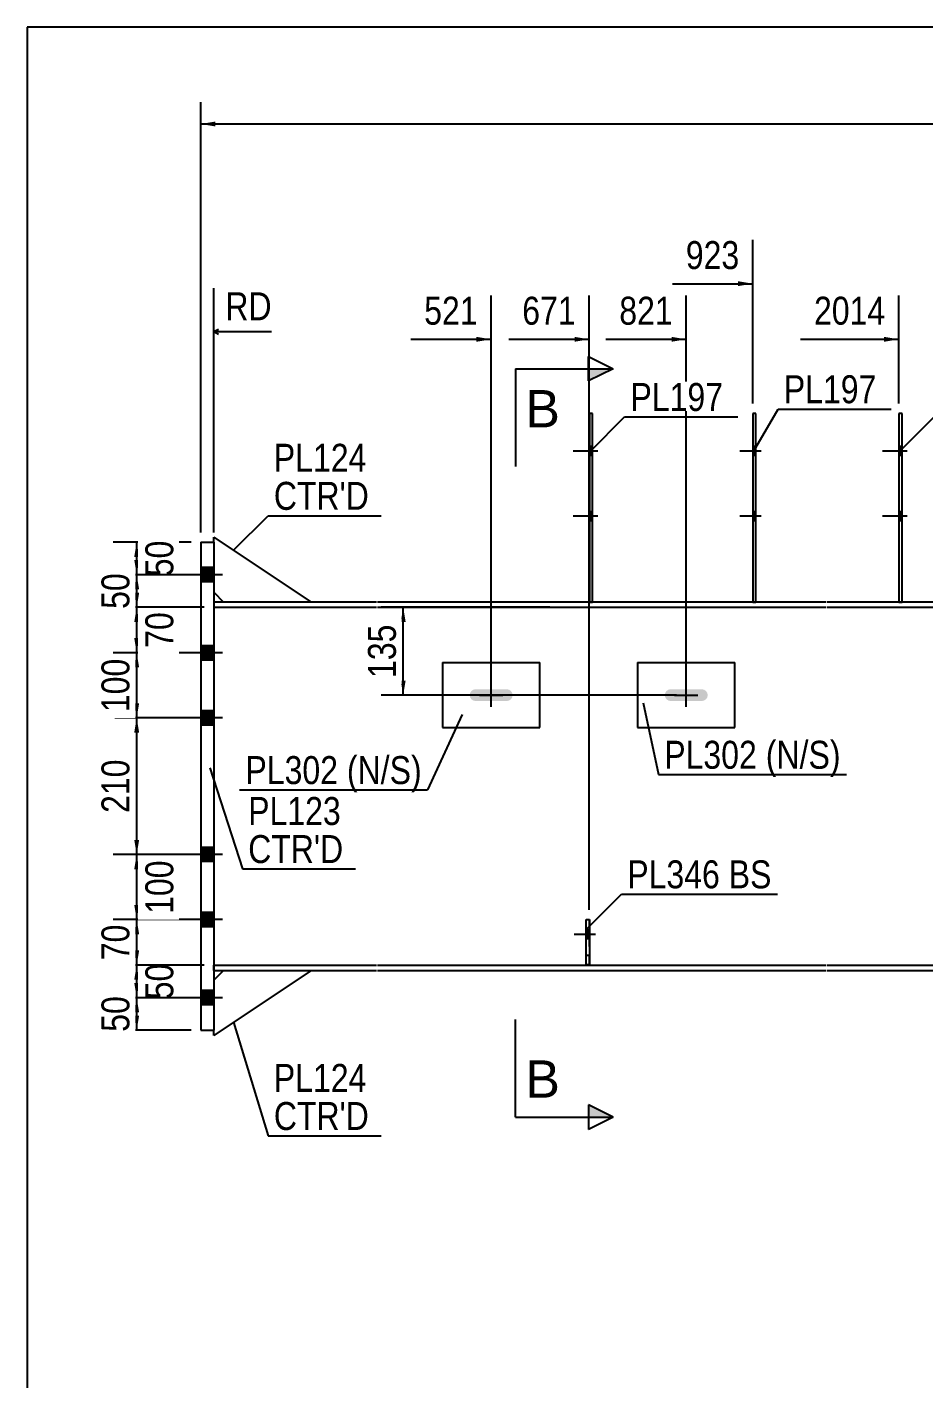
# Model space of a CAD drawing. Header units: millimetres. Extents: x -22 to 381, y -199 to 78.
# Drawn here: x -19.1 to 72.8, y -60.7 to 77.8 of the extents above; entities that cross this region are included whole.
import ezdxf

# ---------------------------------------------------------------- set-up
doc = ezdxf.new("R2010")
doc.units = ezdxf.units.MM
doc.linetypes.add('DXK_LINE_DOT1', pattern=[1.8814, 0.9407, -0.9407])
doc.linetypes.add('DXK_LINE_DOT2', pattern=[3.9198, 1.9599, -1.9599])
doc.styles.add('Arial', font='ARIAL.TTF', dxfattribs={"height": 0.2})
doc.styles.add('Arial Narrow', font='ARIALN.TTF', dxfattribs={"height": 0.2})

# ---------------------------------------------------------------- blocks, each defined once
blk = doc.blocks.new('Unknown-623588331-1210')
at = {"color": 5, "linetype": 'Continuous'}
for p, q in [((380.86, 77.78), (-19.14, 77.78)), ((-19.14, 77.78), (-19.14, -199.22))]:
    blk.add_line(p, q, dxfattribs=at)
blk = doc.blocks.new('Part-623588331-1554 - 1525')
at = {"color": 2, "linetype": 'Continuous'}
for p, q in [((16.67, 18.87), (0, 18.87)), ((0, 18.33), (16.67, 18.33)), ((62.78, 18.87), (16.77, 18.87)), ((16.77, 18.33), (62.78, 18.33)), ((77.75, 18.87), (62.88, 18.87)), ((62.88, 18.33), (77.75, 18.33)), ((91.18, 18.87), (77.85, 18.87)), ((77.85, 18.33), (91.18, 18.33)), ((97.95, 18.87), (91.28, 18.87)), ((91.28, 18.33), (97.95, 18.33)), ((97.95, 18.33), (97.95, 18.87))]:
    blk.add_line(p, q, dxfattribs=at)
at = {"color": 7, "linetype": 'DXK_LINE_DOT1'}
blk.add_line((0, 18.87), (0, 18.33), dxfattribs=at)
blk = doc.blocks.new('Part-623588331-10928 - 1525')
at = {"color": 2, "linetype": 'Continuous'}
for p, q in [((38.83, 38.2), (38.5, 38.2)), ((38.5, 38.2), (38.5, 18.87)), ((38.83, 18.87), (38.83, 38.2))]:
    blk.add_line(p, q, dxfattribs=at)
at = {"color": 7, "linetype": 'DXK_LINE_DOT1'}
blk.add_line((38.5, 18.87), (38.83, 18.87), dxfattribs=at)
blk = doc.blocks.new('Part-623588331-1625 - 1525')
at = {"color": 2, "linetype": 'Continuous'}
for p, q in [((0, -18.33), (16.67, -18.33)), ((0, -18.87), (16.67, -18.87)), ((16.77, -18.33), (62.78, -18.33)), ((16.77, -18.87), (62.78, -18.87)), ((62.88, -18.33), (77.75, -18.33)), ((62.88, -18.87), (77.75, -18.87)), ((77.85, -18.33), (91.18, -18.33)), ((77.85, -18.87), (91.18, -18.87)), ((91.28, -18.33), (97.95, -18.33)), ((91.28, -18.87), (97.95, -18.87)), ((97.95, -18.87), (97.95, -18.33))]:
    blk.add_line(p, q, dxfattribs=at)
at = {"color": 7, "linetype": 'DXK_LINE_DOT1'}
blk.add_line((0, -18.87), (0, -18.33), dxfattribs=at)
blk = doc.blocks.new('Part-623588331-1843 - 1525')
at = {"color": 2, "linetype": 'Continuous'}
for p, q in [((10, -18.87), (0, -25.53)), ((1, -18.87), (0, -19.87)), ((0, -25.53), (0, -25))]:
    blk.add_line(p, q, dxfattribs=at)
at = {"color": 7, "linetype": 'DXK_LINE_DOT1'}
for p, q in [((1, -18.87), (10, -18.87)), ((0, -19.87), (0, -25))]:
    blk.add_line(p, q, dxfattribs=at)
blk = doc.blocks.new('Part-623588331-1809 - 1525')
at = {"color": 2, "linetype": 'Continuous'}
for p, q in [((-1.33, 25), (0, 25)), ((-1.33, 25), (-1.33, -25)), ((0, 25), (0, -25)), ((-1.33, -25), (0, -25))]:
    blk.add_line(p, q, dxfattribs=at)
blk = doc.blocks.new('Part-623588331-1838 - 1525')
at = {"color": 2, "linetype": 'Continuous'}
for p, q in [((0, 25), (0, 25.53)), ((0, 25.53), (10, 18.87)), ((0, 19.87), (1, 18.87))]:
    blk.add_line(p, q, dxfattribs=at)
at = {"color": 7, "linetype": 'DXK_LINE_DOT1'}
for p, q in [((0, 25), (0, 19.87)), ((10, 18.87), (1, 18.87))]:
    blk.add_line(p, q, dxfattribs=at)
blk = doc.blocks.new('Part-623588331-1858 - 1525')
at = {"color": 2, "linetype": 'Continuous'}
for p, q in [((43.43, 12.67), (53.43, 12.67)), ((43.43, 12.67), (43.43, 6)), ((53.43, 6), (53.43, 12.67)), ((43.43, 6), (53.43, 6))]:
    blk.add_line(p, q, dxfattribs=at)
blk = doc.blocks.new('Part-623588331-1929 - 1525')
at = {"color": 2, "linetype": 'Continuous'}
for p, q in [((70.55, 38.2), (70.22, 38.2)), ((70.22, 38.2), (70.22, 18.87)), ((70.55, 18.87), (70.55, 38.2))]:
    blk.add_line(p, q, dxfattribs=at)
at = {"color": 7, "linetype": 'DXK_LINE_DOT1'}
blk.add_line((70.22, 18.87), (70.55, 18.87), dxfattribs=at)
blk = doc.blocks.new('Part-623588331-2069 - 1525')
at = {"color": 2, "linetype": 'Continuous'}
for p, q in [((55.58, 38.2), (55.25, 38.2)), ((55.25, 38.2), (55.25, 18.87)), ((55.58, 18.87), (55.58, 38.2))]:
    blk.add_line(p, q, dxfattribs=at)
at = {"color": 7, "linetype": 'DXK_LINE_DOT1'}
blk.add_line((55.25, 18.87), (55.58, 18.87), dxfattribs=at)
blk = doc.blocks.new('Part-623588331-2141 - 1525')
at = {"color": 7, "linetype": 'DXK_LINE_DOT1'}
for p, q in [((0, 18.33), (0, -18.33)), ((0, 18.33), (16.67, 18.33)), ((16.77, 18.33), (62.78, 18.33)), ((62.88, 18.33), (77.75, 18.33)), ((77.85, 18.33), (84.52, 18.33)), ((0, -18.33), (16.67, -18.33)), ((16.77, -18.33), (62.78, -18.33)), ((62.88, -18.33), (77.75, -18.33)), ((77.85, -18.33), (84.52, -18.33))]:
    blk.add_line(p, q, dxfattribs=at)
at = {"color": 2, "linetype": 'Continuous'}
blk.add_line((84.52, 18.33), (84.52, -18.33), dxfattribs=at)
blk = doc.blocks.new('Bolt-623588331-2145 - 1525')
at = {"linetype": 'Continuous'}
for points in [[(-1.33, 22.4), (-1.33, 20.93), (0, 20.93), (0, 22.4)], [(-1.33, 22.4), (-1.33, 20.93), (0, 20.93), (0, 22.4)], [(-1.33, 14.4), (-1.33, 12.93), (0, 12.93), (0, 14.4)], [(-1.33, 14.4), (-1.33, 12.93), (0, 12.93), (0, 14.4)], [(-1.33, 7.73), (-1.33, 6.27), (0, 6.27), (0, 7.73)], [(-1.33, 7.73), (-1.33, 6.27), (0, 6.27), (0, 7.73)], [(-1.33, -6.27), (-1.33, -7.73), (0, -7.73), (0, -6.27)], [(-1.33, -6.27), (-1.33, -7.73), (0, -7.73), (0, -6.27)], [(-1.33, -12.93), (-1.33, -14.4), (0, -14.4), (0, -12.93)], [(-1.33, -12.93), (-1.33, -14.4), (0, -14.4), (0, -12.93)], [(-1.33, -20.93), (-1.33, -22.4), (0, -22.4), (0, -20.93)], [(-1.33, -20.93), (-1.33, -22.4), (0, -22.4), (0, -20.93)]]:
    blk.add_hatch(color=3, dxfattribs=at).paths.add_polyline_path(points)
at = {"color": 3, "linetype": 'Continuous'}
for p, q in [((0, 22.4), (-1.33, 22.4)), ((0, 22.4), (-1.33, 22.4)), ((0.89, 21.67), (-5.33, 21.67)), ((0.89, 21.67), (-5.33, 21.67)), ((0, 20.93), (-1.33, 20.93)), ((0, 20.93), (-1.33, 20.93)), ((0, 14.4), (-1.33, 14.4)), ((0, 14.4), (-1.33, 14.4)), ((0.89, 13.67), (-5.33, 13.67)), ((0.89, 13.67), (-5.33, 13.67)), ((0, 12.93), (-1.33, 12.93)), ((0, 12.93), (-1.33, 12.93)), ((0.89, 7), (-5.33, 7)), ((0.89, 7), (-5.33, 7)), ((0, 7.73), (-1.33, 7.73)), ((0, 7.73), (-1.33, 7.73)), ((0, 6.27), (-1.33, 6.27)), ((0, 6.27), (-1.33, 6.27)), ((0, -6.27), (-1.33, -6.27)), ((0, -6.27), (-1.33, -6.27)), ((0.89, -7), (-5.33, -7)), ((0.89, -7), (-5.33, -7)), ((0, -7.73), (-1.33, -7.73)), ((0, -7.73), (-1.33, -7.73)), ((0.89, -13.67), (-5.33, -13.67)), ((0.89, -13.67), (-5.33, -13.67)), ((0, -12.93), (-1.33, -12.93)), ((0, -12.93), (-1.33, -12.93)), ((0, -14.4), (-1.33, -14.4)), ((0, -14.4), (-1.33, -14.4)), ((0.89, -21.67), (-5.33, -21.67)), ((0.89, -21.67), (-5.33, -21.67)), ((0, -20.93), (-1.33, -20.93)), ((0, -20.93), (-1.33, -20.93)), ((0, -22.4), (-1.33, -22.4)), ((0, -22.4), (-1.33, -22.4))]:
    blk.add_line(p, q, dxfattribs=at)
blk = doc.blocks.new('Bolt-623588331-2230 - 1525')
at = {"linetype": 'Continuous'}
blk.add_hatch(color=3, dxfattribs=at).paths.add_polyline_path([(30.46, 8.91), (30.59, 9.1), (30.63, 9.33), (30.59, 9.56), (30.46, 9.76), (30.26, 9.89), (30.03, 9.93), (26.83, 9.93), (26.6, 9.89), (26.41, 9.76), (26.28, 9.56), (26.23, 9.33), (26.28, 9.1), (26.41, 8.91), (26.6, 8.78), (26.83, 8.73), (30.03, 8.73), (30.26, 8.78)])
at = {"color": 3, "linetype": 'Continuous'}
for p, q in [((28.43, 8.13), (28.43, 10.53)), ((27.23, 9.33), (29.63, 9.33))]:
    blk.add_line(p, q, dxfattribs=at)
blk = doc.blocks.new('Bolt-623588331-2241 - 1525')
at = {"linetype": 'Continuous'}
for points in [[(55.58, 33.87), (55.58, 34.8), (55.25, 34.8), (55.25, 33.87)], [(55.58, 33.87), (55.58, 34.8), (55.25, 34.8), (55.25, 33.87)], [(55.58, 27.2), (55.58, 28.13), (55.25, 28.13), (55.25, 27.2)], [(55.58, 27.2), (55.58, 28.13), (55.25, 28.13), (55.25, 27.2)]]:
    blk.add_hatch(color=3, dxfattribs=at).paths.add_polyline_path(points)
at = {"color": 3, "linetype": 'Continuous'}
for p, q in [((55.58, 34.8), (55.25, 34.8)), ((55.58, 34.8), (55.25, 34.8)), ((56.12, 34.33), (53.92, 34.33)), ((56.12, 34.33), (53.92, 34.33)), ((55.58, 33.87), (55.25, 33.87)), ((55.58, 33.87), (55.25, 33.87)), ((55.58, 28.13), (55.25, 28.13)), ((55.58, 28.13), (55.25, 28.13)), ((56.12, 27.67), (53.92, 27.67)), ((56.12, 27.67), (53.92, 27.67)), ((55.58, 27.2), (55.25, 27.2)), ((55.58, 27.2), (55.25, 27.2))]:
    blk.add_line(p, q, dxfattribs=at)
blk = doc.blocks.new('Bolt-623588331-2250 - 1525')
at = {"linetype": 'Continuous'}
for points in [[(70.55, 33.87), (70.55, 34.8), (70.22, 34.8), (70.22, 33.87)], [(70.55, 33.87), (70.55, 34.8), (70.22, 34.8), (70.22, 33.87)], [(70.55, 27.2), (70.55, 28.13), (70.22, 28.13), (70.22, 27.2)], [(70.55, 27.2), (70.55, 28.13), (70.22, 28.13), (70.22, 27.2)]]:
    blk.add_hatch(color=3, dxfattribs=at).paths.add_polyline_path(points)
at = {"color": 3, "linetype": 'Continuous'}
for p, q in [((70.55, 34.8), (70.22, 34.8)), ((70.55, 34.8), (70.22, 34.8)), ((71.08, 34.33), (68.55, 34.33)), ((71.08, 34.33), (68.55, 34.33)), ((70.55, 33.87), (70.22, 33.87)), ((70.55, 33.87), (70.22, 33.87)), ((70.55, 28.13), (70.22, 28.13)), ((70.55, 28.13), (70.22, 28.13)), ((71.08, 27.67), (68.55, 27.67)), ((71.08, 27.67), (68.55, 27.67)), ((70.55, 27.2), (70.22, 27.2)), ((70.55, 27.2), (70.22, 27.2))]:
    blk.add_line(p, q, dxfattribs=at)
blk = doc.blocks.new('Bolt-623588331-2253 - 1525')
at = {"linetype": 'Continuous'}
blk.add_hatch(color=3, dxfattribs=at).paths.add_polyline_path([(50.46, 8.91), (50.59, 9.1), (50.63, 9.33), (50.59, 9.56), (50.46, 9.76), (50.26, 9.89), (50.03, 9.93), (46.83, 9.93), (46.6, 9.89), (46.41, 9.76), (46.28, 9.56), (46.23, 9.33), (46.28, 9.1), (46.41, 8.91), (46.6, 8.78), (46.83, 8.73), (50.03, 8.73), (50.26, 8.78)])
at = {"color": 3, "linetype": 'Continuous'}
for p, q in [((48.43, 8.13), (48.43, 10.53)), ((47.23, 9.33), (49.63, 9.33))]:
    blk.add_line(p, q, dxfattribs=at)
blk = doc.blocks.new('Part-623588331-10929 - 1525')
at = {"color": 7, "linetype": 'DXK_LINE_DOT1'}
for p, q in [((38.17, -18.31), (38.17, -13.65)), ((38.17, -13.65), (38.5, -13.65)), ((38.5, -18.31), (38.5, -13.65)), ((38.17, -17.31), (38.5, -17.31)), ((38.5, -18.31), (38.17, -18.31))]:
    blk.add_line(p, q, dxfattribs=at)
blk = doc.blocks.new('Part-623588331-10932 - 1525')
at = {"color": 2, "linetype": 'Continuous'}
for p, q in [((38.17, -18.31), (38.17, -13.65)), ((38.17, -13.65), (38.5, -13.65)), ((38.5, -13.65), (38.5, -18.31)), ((38.5, -18.31), (38.17, -18.31))]:
    blk.add_line(p, q, dxfattribs=at)
blk = doc.blocks.new('Bolt-623588331-10935 - 1525')
at = {"linetype": 'Continuous'}
for points in [[(38.83, 33.87), (38.83, 34.8), (38.5, 34.8), (38.5, 33.87)], [(38.83, 33.87), (38.83, 34.8), (38.5, 34.8), (38.5, 33.87)], [(38.83, 27.2), (38.83, 28.13), (38.5, 28.13), (38.5, 27.2)], [(38.83, 27.2), (38.83, 28.13), (38.5, 28.13), (38.5, 27.2)]]:
    blk.add_hatch(color=3, dxfattribs=at).paths.add_polyline_path(points)
at = {"color": 3, "linetype": 'Continuous'}
for p, q in [((38.83, 34.8), (38.5, 34.8)), ((38.83, 34.8), (38.5, 34.8)), ((39.37, 34.33), (36.83, 34.33)), ((39.37, 34.33), (36.83, 34.33)), ((38.83, 33.87), (38.5, 33.87)), ((38.83, 33.87), (38.5, 33.87)), ((38.83, 28.13), (38.5, 28.13)), ((38.83, 28.13), (38.5, 28.13)), ((39.37, 27.67), (36.83, 27.67)), ((39.37, 27.67), (36.83, 27.67)), ((38.83, 27.2), (38.5, 27.2)), ((38.83, 27.2), (38.5, 27.2))]:
    blk.add_line(p, q, dxfattribs=at)
blk = doc.blocks.new('Bolt-623588331-10936 - 1525')
at = {"color": 3, "linetype": 'DXK_LINE_DOT2'}
for p, q in [((39.13, -15.18), (36.93, -15.18)), ((38.5, -14.71), (38.17, -14.71)), ((38.5, -15.65), (38.17, -15.65))]:
    blk.add_line(p, q, dxfattribs=at)
blk = doc.blocks.new('Bolt-623588331-10939 - 1525')
at = {"linetype": 'Continuous'}
blk.add_hatch(color=3, dxfattribs=at).paths.add_polyline_path([(38.5, -15.65), (38.5, -14.71), (38.17, -14.71), (38.17, -15.65)])
at = {"color": 3, "linetype": 'Continuous'}
for p, q in [((39.13, -15.18), (36.93, -15.18)), ((38.5, -14.71), (38.17, -14.71)), ((38.5, -15.65), (38.17, -15.65))]:
    blk.add_line(p, q, dxfattribs=at)
blk = doc.blocks.new('Part-623588331-12104 - 1525')
at = {"color": 2, "linetype": 'Continuous'}
for p, q in [((23.43, 12.67), (33.43, 12.67)), ((23.43, 12.67), (23.43, 6)), ((33.43, 6), (33.43, 12.67)), ((23.43, 6), (33.43, 6))]:
    blk.add_line(p, q, dxfattribs=at)
blk = doc.blocks.new('StraightDimension-623588331-10336 - 1525')
at = {"linetype": 'Continuous'}
blk.add_hatch(color=7, dxfattribs=at).paths.add_polyline_path([(68.72, 46.04), (70.22, 45.79), (68.72, 45.54)])
at = {"color": 7, "linetype": 'Continuous'}
for p, q in [((70.22, 39.2), (70.22, 50.29)), ((60.15, 45.79), (70.22, 45.79))]:
    blk.add_line(p, q, dxfattribs=at)
at = {"color": 0}
blk.add_wipeout([(69.44, 46.69), (69.44, 50.89), (60.93, 50.89), (60.93, 46.69)], dxfattribs=at)
at = {"color": 3, "style": 'Arial Narrow'}
blk.add_text('2014', height=2.863, dxfattribs=at).set_placement((61.53, 47.29))
blk = doc.blocks.new('StraightDimension-623588331-10340 - 1525')
at = {"linetype": 'Continuous'}
blk.add_hatch(color=7, dxfattribs=at).paths.add_polyline_path([(26.93, 46.04), (28.43, 45.79), (26.93, 45.54)])
at = {"color": 7, "linetype": 'Continuous'}
for p, q in [((28.43, 10.33), (28.43, 50.29)), ((20.2, 45.79), (28.43, 45.79))]:
    blk.add_line(p, q, dxfattribs=at)
at = {"color": 0, "linetype": 'Continuous'}
blk.add_wipeout([(6.53, 47.14), (6.53, 51.34), (0.59, 51.34), (0.59, 47.14)], dxfattribs=at)
at = {"color": 7, "linetype": 'Continuous'}
for p, q in [((0, 26), (0, 51.04)), ((0.5, 46.79), (0, 46.54)), ((0.5, 46.29), (0, 46.54)), ((5.93, 46.54), (0, 46.54))]:
    blk.add_line(p, q, dxfattribs=at)
at = {"color": 3, "linetype": 'Continuous', "style": 'Arial Narrow'}
blk.add_text('RD', height=2.863, dxfattribs=at).set_placement((1.19, 47.74))
at = {"color": 0}
blk.add_wipeout([(27.66, 46.69), (27.66, 50.89), (20.97, 50.89), (20.97, 46.69)], dxfattribs=at)
at = {"color": 3, "style": 'Arial Narrow'}
blk.add_text('521', height=2.863, dxfattribs=at).set_placement((21.57, 47.29))
blk = doc.blocks.new('StraightDimension-623588331-10338 - 1525')
at = {"linetype": 'Continuous'}
blk.add_hatch(color=7, dxfattribs=at).paths.add_polyline_path([(46.93, 46.04), (48.43, 45.79), (46.93, 45.54)])
at = {"color": 7, "linetype": 'Continuous'}
for p, q in [((48.43, 10.33), (48.43, 50.29)), ((40.2, 45.79), (48.43, 45.79))]:
    blk.add_line(p, q, dxfattribs=at)
at = {"color": 0}
blk.add_wipeout([(47.66, 46.69), (47.66, 50.89), (40.97, 50.89), (40.97, 46.69)], dxfattribs=at)
at = {"color": 3, "style": 'Arial Narrow'}
blk.add_text('821', height=2.863, dxfattribs=at).set_placement((41.57, 47.29))
blk = doc.blocks.new('StraightDimension-623588331-11434 - 1525')
at = {"linetype": 'Continuous'}
for points in [[(-8.15, -19.83), (-7.9, -18.33), (-7.65, -19.83)], [(-7.65, -20.17), (-7.9, -21.67), (-8.15, -20.17)]]:
    blk.add_hatch(color=7, dxfattribs=at).paths.add_polyline_path(points)
at = {"color": 7, "linetype": 'Continuous'}
for p, q in [((-1, -18.33), (-10.3, -18.33)), ((-7.9, -21.67), (-7.9, -18.33)), ((-1, -21.67), (-10.3, -21.67))]:
    blk.add_line(p, q, dxfattribs=at)
at = {"color": 0}
blk.add_wipeout([(-3.55, -17.57), (-7.75, -17.57), (-7.75, -22.43), (-3.55, -22.43)], dxfattribs=at)
at = {"color": 3, "style": 'Arial Narrow'}
blk.add_text('50', height=2.863, rotation=90.0002, dxfattribs=at).set_placement((-4.15, -21.83))
blk = doc.blocks.new('StraightDimension-623588331-2438 - 1525')
at = {"linetype": 'Continuous'}
for points in [[(-8.15, -23.17), (-7.9, -21.67), (-7.65, -23.17)], [(-7.65, -23.5), (-7.9, -25), (-8.15, -23.5)]]:
    blk.add_hatch(color=7, dxfattribs=at).paths.add_polyline_path(points)
at = {"color": 7, "linetype": 'Continuous'}
for p, q in [((-1, -21.67), (-10.15, -21.67)), ((-7.9, -25), (-7.9, -21.67)), ((-2.33, -25), (-10.15, -25))]:
    blk.add_line(p, q, dxfattribs=at)
at = {"color": 0}
blk.add_wipeout([(-8.05, -20.91), (-12.25, -20.91), (-12.25, -25.76), (-8.05, -25.76)], dxfattribs=at)
at = {"color": 3, "style": 'Arial Narrow'}
blk.add_text('50', height=2.863, rotation=90.0002, dxfattribs=at).set_placement((-8.65, -25.16))
blk = doc.blocks.new('StraightDimension-623588331-2470 - 1525')
at = {"linetype": 'Continuous'}
for points in [[(-8.15, -15.17), (-7.9, -13.67), (-7.65, -15.17)], [(-7.65, -16.83), (-7.9, -18.33), (-8.15, -16.83)]]:
    blk.add_hatch(color=7, dxfattribs=at).paths.add_polyline_path(points)
at = {"color": 7, "linetype": 'Continuous'}
for p, q in [((-1, -13.67), (-10.15, -13.67)), ((-7.9, -18.33), (-7.9, -13.67)), ((-1, -18.33), (-10.15, -18.33))]:
    blk.add_line(p, q, dxfattribs=at)
at = {"color": 0}
blk.add_wipeout([(-8.05, -13.58), (-12.25, -13.58), (-12.25, -18.43), (-8.05, -18.43)], dxfattribs=at)
at = {"color": 3, "style": 'Arial Narrow'}
blk.add_text('70', height=2.863, rotation=90.0002, dxfattribs=at).set_placement((-8.65, -17.83))
blk = doc.blocks.new('StraightDimension-623588331-2477 - 1525')
at = {"linetype": 'Continuous'}
for points in [[(-8.15, -8.5), (-7.9, -7), (-7.65, -8.5)], [(-7.65, -12.17), (-7.9, -13.67), (-8.15, -12.17)]]:
    blk.add_hatch(color=7, dxfattribs=at).paths.add_polyline_path(points)
at = {"color": 7, "linetype": 'Continuous'}
for p, q in [((-1, -7), (-10.3, -7)), ((-7.9, -13.67), (-7.9, -7)), ((-1, -13.67), (-10.3, -13.67))]:
    blk.add_line(p, q, dxfattribs=at)
at = {"color": 0}
blk.add_wipeout([(-3.55, -6.99), (-7.75, -6.99), (-7.75, -13.68), (-3.55, -13.68)], dxfattribs=at)
at = {"color": 3, "style": 'Arial Narrow'}
blk.add_text('100', height=2.863, rotation=90.0002, dxfattribs=at).set_placement((-4.15, -13.08))
blk = doc.blocks.new('StraightDimension-623588331-2486 - 1525')
at = {"linetype": 'Continuous'}
for points in [[(-8.15, 5.5), (-7.9, 7), (-7.65, 5.5)], [(-7.65, -5.5), (-7.9, -7), (-8.15, -5.5)]]:
    blk.add_hatch(color=7, dxfattribs=at).paths.add_polyline_path(points)
at = {"color": 7, "linetype": 'Continuous'}
for p, q in [((-1, 7), (-10.15, 7)), ((-7.9, -7), (-7.9, 7)), ((-1, -7), (-10.15, -7))]:
    blk.add_line(p, q, dxfattribs=at)
at = {"color": 0}
blk.add_wipeout([(-8.05, 3.34), (-12.25, 3.34), (-12.25, -3.34), (-8.05, -3.34)], dxfattribs=at)
at = {"color": 3, "style": 'Arial Narrow'}
blk.add_text('210', height=2.863, rotation=90.0002, dxfattribs=at).set_placement((-8.65, -2.74))
blk = doc.blocks.new('StraightDimension-623588331-2493 - 1525')
at = {"linetype": 'Continuous'}
for points in [[(-8.15, 12.17), (-7.9, 13.67), (-7.65, 12.17)], [(-7.65, 8.5), (-7.9, 7), (-8.15, 8.5)]]:
    blk.add_hatch(color=7, dxfattribs=at).paths.add_polyline_path(points)
at = {"color": 7, "linetype": 'Continuous'}
for p, q in [((-1, 13.67), (-10.15, 13.67)), ((-7.9, 7), (-7.9, 13.67)), ((-1, 7), (-10.15, 7))]:
    blk.add_line(p, q, dxfattribs=at)
at = {"color": 0}
blk.add_wipeout([(-8.05, 13.68), (-12.25, 13.68), (-12.25, 6.99), (-8.05, 6.99)], dxfattribs=at)
at = {"color": 3, "style": 'Arial Narrow'}
blk.add_text('100', height=2.863, rotation=90.0002, dxfattribs=at).set_placement((-8.65, 7.59))
blk = doc.blocks.new('StraightDimension-623588331-2502 - 1525')
at = {"linetype": 'Continuous'}
for points in [[(-8.15, 16.83), (-7.9, 18.33), (-7.65, 16.83)], [(-7.65, 15.17), (-7.9, 13.67), (-8.15, 15.17)]]:
    blk.add_hatch(color=7, dxfattribs=at).paths.add_polyline_path(points)
at = {"color": 7, "linetype": 'Continuous'}
for p, q in [((-1, 18.33), (-10.3, 18.33)), ((-7.9, 13.67), (-7.9, 18.33)), ((-1, 13.67), (-10.3, 13.67))]:
    blk.add_line(p, q, dxfattribs=at)
at = {"color": 0}
blk.add_wipeout([(-3.55, 18.43), (-7.75, 18.43), (-7.75, 13.58), (-3.55, 13.58)], dxfattribs=at)
at = {"color": 3, "style": 'Arial Narrow'}
blk.add_text('70', height=2.863, rotation=90.0002, dxfattribs=at).set_placement((-4.15, 14.18))
blk = doc.blocks.new('StraightDimension-623588331-2525 - 1525')
at = {"linetype": 'Continuous'}
for points in [[(-8.15, 23.5), (-7.9, 25), (-7.65, 23.5)], [(-7.65, 23.17), (-7.9, 21.67), (-8.15, 23.17)]]:
    blk.add_hatch(color=7, dxfattribs=at).paths.add_polyline_path(points)
at = {"color": 7, "linetype": 'Continuous'}
for p, q in [((-2.33, 25), (-10.3, 25)), ((-7.9, 21.67), (-7.9, 25)), ((-1, 21.67), (-10.3, 21.67))]:
    blk.add_line(p, q, dxfattribs=at)
at = {"color": 0}
blk.add_wipeout([(-3.55, 25.76), (-7.75, 25.76), (-7.75, 20.91), (-3.55, 20.91)], dxfattribs=at)
at = {"color": 3, "style": 'Arial Narrow'}
blk.add_text('50', height=2.863, rotation=90.0002, dxfattribs=at).set_placement((-4.15, 21.51))
blk = doc.blocks.new('StraightDimension-623588331-2553 - 1525')
at = {"linetype": 'Continuous'}
for points in [[(19.17, 16.83), (19.42, 18.33), (19.67, 16.83)], [(19.67, 10.83), (19.42, 9.33), (19.17, 10.83)]]:
    blk.add_hatch(color=7, dxfattribs=at).paths.add_polyline_path(points)
at = {"color": 7, "linetype": 'Continuous'}
for p, q in [((34.46, 18.33), (17.17, 18.33)), ((19.42, 9.33), (19.42, 18.33)), ((47.43, 9.33), (17.17, 9.33))]:
    blk.add_line(p, q, dxfattribs=at)
at = {"color": 0}
blk.add_wipeout([(19.27, 17.18), (15.07, 17.18), (15.07, 10.49), (19.27, 10.49)], dxfattribs=at)
at = {"color": 3, "style": 'Arial Narrow'}
blk.add_text('135', height=2.863, rotation=90.0002, dxfattribs=at).set_placement((18.67, 11.09))
blk = doc.blocks.new('StraightDimension-623588331-2891 - 1525')
at = {"linetype": 'Continuous'}
blk.add_hatch(color=7, dxfattribs=at).paths.add_polyline_path([(0.17, 67.6), (-1.33, 67.85), (0.17, 68.1)])
at = {"color": 7, "linetype": 'Continuous'}
for p, q in [((-1.33, 26), (-1.33, 70.1)), ((-1.33, 67.85), (348.03, 67.85))]:
    blk.add_line(p, q, dxfattribs=at)
blk = doc.blocks.new('StraightDimension-623588331-10337 - 1525')
at = {"linetype": 'Continuous'}
blk.add_hatch(color=7, dxfattribs=at).paths.add_polyline_path([(53.75, 51.74), (55.25, 51.49), (53.75, 51.24)])
at = {"color": 7, "linetype": 'Continuous'}
for p, q in [((55.25, 39.2), (55.25, 55.99)), ((47.02, 51.49), (55.25, 51.49))]:
    blk.add_line(p, q, dxfattribs=at)
at = {"color": 0}
blk.add_wipeout([(54.48, 52.39), (54.48, 56.59), (47.79, 56.59), (47.79, 52.39)], dxfattribs=at)
at = {"color": 3, "style": 'Arial Narrow'}
blk.add_text('923', height=2.863, dxfattribs=at).set_placement((48.39, 52.99))
blk = doc.blocks.new('StraightDimension-623588331-10339 - 1525')
at = {"linetype": 'Continuous'}
blk.add_hatch(color=7, dxfattribs=at).paths.add_polyline_path([(36.98, 46.04), (38.48, 45.79), (36.98, 45.54)])
at = {"color": 7, "linetype": 'Continuous'}
for p, q in [((38.48, -12.65), (38.48, 50.29)), ((30.25, 45.79), (38.48, 45.79))]:
    blk.add_line(p, q, dxfattribs=at)
at = {"color": 0}
blk.add_wipeout([(37.71, 46.69), (37.71, 50.89), (31.02, 50.89), (31.02, 46.69)], dxfattribs=at)
at = {"color": 3, "style": 'Arial Narrow'}
blk.add_text('671', height=2.863, dxfattribs=at).set_placement((31.62, 47.29))
blk = doc.blocks.new('StraightDimension-623588331-11433 - 1525')
at = {"linetype": 'Continuous'}
for points in [[(-8.15, 20.17), (-7.9, 21.67), (-7.65, 20.17)], [(-7.65, 19.83), (-7.9, 18.33), (-8.15, 19.83)]]:
    blk.add_hatch(color=7, dxfattribs=at).paths.add_polyline_path(points)
at = {"color": 7, "linetype": 'Continuous'}
for p, q in [((-1, 21.67), (-10.15, 21.67)), ((-7.9, 18.33), (-7.9, 21.67)), ((-1, 18.33), (-10.15, 18.33))]:
    blk.add_line(p, q, dxfattribs=at)
at = {"color": 0}
blk.add_wipeout([(-8.05, 22.43), (-12.25, 22.43), (-12.25, 17.57), (-8.05, 17.57)], dxfattribs=at)
at = {"color": 3, "style": 'Arial Narrow'}
blk.add_text('50', height=2.863, rotation=90.0002, dxfattribs=at).set_placement((-8.65, 18.17))
blk = doc.blocks.new('Mark-623588331-1925 - 1525')
at = {"color": 0}
blk.add_wipeout([(83.94, 38.45), (83.94, 41.45), (74.44, 41.45), (74.44, 38.45)], dxfattribs=at)
blk.add_wipeout([(83.94, 38.45), (83.94, 41.45), (74.44, 41.45), (74.44, 38.45)], dxfattribs=at)
at = {"color": 7, "linetype": 'Continuous'}
for p, q in [((70.3, 34.31), (73.84, 37.85)), ((73.84, 37.85), (85.44, 37.85))]:
    blk.add_line(p, q, dxfattribs=at)
at = {"color": 3, "style": 'Arial Narrow'}
blk.add_text('PL360', height=2.863, dxfattribs=at).set_placement((74.44, 38.45))
blk = doc.blocks.new('Mark-623588331-1854 - 1525')
at = {"color": 0}
for points in [[(55.69, 1.79), (55.69, 4.79), (46.18, 4.79), (46.18, 1.79)], [(64.25, 1.79), (64.25, 4.79), (56.59, 4.79), (56.59, 1.79)]]:
    blk.add_wipeout(points, dxfattribs=at)
for points in [[(55.69, 1.79), (55.69, 4.79), (46.18, 4.79), (46.18, 1.79)], [(64.25, 1.79), (64.25, 4.79), (56.59, 4.79), (56.59, 1.79)]]:
    blk.add_wipeout(points, dxfattribs=at)
at = {"color": 7, "linetype": 'Continuous'}
for p, q in [((44.01, 8.53), (45.58, 1.19)), ((45.58, 1.19), (64.85, 1.19))]:
    blk.add_line(p, q, dxfattribs=at)
at = {"color": 3, "style": 'Arial Narrow'}
for s, p in [('PL302', (46.18, 1.79)), ('(N/', (56.59, 1.79)), ('S)', (60.97, 1.79))]:
    blk.add_text(s, height=2.863, dxfattribs=at).set_placement(p)
blk = doc.blocks.new('Mark-623588331-1805 - 1525')
at = {"color": 0}
for points in [[(13.04, -3.97), (13.04, -0.97), (3.53, -0.97), (3.53, -3.97)], [(13.29, -7.87), (13.29, -4.87), (3.53, -4.87), (3.53, -7.87)]]:
    blk.add_wipeout(points, dxfattribs=at)
for points in [[(13.04, -3.97), (13.04, -0.97), (3.53, -0.97), (3.53, -3.97)], [(13.29, -7.87), (13.29, -4.87), (3.53, -4.87), (3.53, -7.87)]]:
    blk.add_wipeout(points, dxfattribs=at)
at = {"color": 7, "linetype": 'Continuous'}
for p, q in [((-0.39, 1.88), (2.93, -8.47)), ((2.93, -8.47), (14.54, -8.47))]:
    blk.add_line(p, q, dxfattribs=at)
at = {"color": 3, "style": 'Arial Narrow'}
blk.add_text('PL123', height=2.863, dxfattribs=at).set_placement((3.53, -3.97))
at = {"color": 1, "style": 'Arial Narrow'}
blk.add_text("CTR'D", height=2.863, dxfattribs=at).set_placement((3.53, -7.87))
blk = doc.blocks.new('SectionMark-623588331-2901 - 1525')
at = {"linetype": 'Continuous'}
for points in [[(38.43, 41.52), (38.43, 42.77), (40.93, 42.77)], [(38.43, -33.91), (38.43, -32.66), (40.93, -33.91)]]:
    blk.add_hatch(color=30, dxfattribs=at).paths.add_polyline_path(points)
at = {"color": 30, "linetype": 'Continuous'}
for p, q in [((38.43, 41.52), (38.43, 44.02)), ((38.43, 44.02), (40.93, 42.77)), ((30.93, 42.77), (30.93, 32.77)), ((30.93, 42.77), (40.93, 42.77)), ((40.93, 42.77), (38.43, 41.52)), ((30.93, -33.91), (30.93, -23.91)), ((40.93, -33.91), (38.43, -32.66)), ((38.43, -32.66), (38.43, -35.16)), ((30.93, -33.91), (40.93, -33.91)), ((40.93, -33.91), (38.43, -35.16))]:
    blk.add_line(p, q, dxfattribs=at)
at = {"color": 0, "linetype": 'Continuous'}
for points in [[(35.49, 36.77), (35.49, 40.77), (31.93, 40.77), (31.93, 36.77)], [(35.49, -31.91), (35.49, -27.91), (31.93, -27.91), (31.93, -31.91)]]:
    blk.add_wipeout(points, dxfattribs=at)
at = {"color": 96, "linetype": 'Continuous', "style": 'Arial'}
for p in [(31.93, 36.77), (31.93, -31.91)]:
    blk.add_text('B', height=3.82, dxfattribs=at).set_placement(p)
blk = doc.blocks.new('Mark-623588331-1834 - 1525')
at = {"color": 0}
for points in [[(15.66, 32.22), (15.66, 35.22), (6.16, 35.22), (6.16, 32.22)], [(15.91, 28.32), (15.91, 31.32), (6.16, 31.32), (6.16, 28.32)]]:
    blk.add_wipeout(points, dxfattribs=at)
for points in [[(15.66, 32.22), (15.66, 35.22), (6.16, 35.22), (6.16, 32.22)], [(15.91, 28.32), (15.91, 31.32), (6.16, 31.32), (6.16, 28.32)]]:
    blk.add_wipeout(points, dxfattribs=at)
at = {"color": 7, "linetype": 'Continuous'}
for p, q in [((2.02, 24.18), (5.56, 27.72)), ((5.56, 27.72), (17.16, 27.72))]:
    blk.add_line(p, q, dxfattribs=at)
at = {"color": 3, "style": 'Arial Narrow'}
blk.add_text('PL124', height=2.863, dxfattribs=at).set_placement((6.16, 32.22))
at = {"color": 1, "style": 'Arial Narrow'}
blk.add_text("CTR'D", height=2.863, dxfattribs=at).set_placement((6.16, 28.32))
blk = doc.blocks.new('Mark-623588331-1839 - 1525')
at = {"color": 0}
for points in [[(15.66, -31.32), (15.66, -28.32), (6.16, -28.32), (6.16, -31.32)], [(15.91, -35.22), (15.91, -32.22), (6.16, -32.22), (6.16, -35.22)]]:
    blk.add_wipeout(points, dxfattribs=at)
for points in [[(15.66, -31.32), (15.66, -28.32), (6.16, -28.32), (6.16, -31.32)], [(15.91, -35.22), (15.91, -32.22), (6.16, -32.22), (6.16, -35.22)]]:
    blk.add_wipeout(points, dxfattribs=at)
at = {"color": 7, "linetype": 'Continuous'}
for p, q in [((2.02, -24.18), (5.56, -35.82)), ((5.56, -35.82), (17.16, -35.82))]:
    blk.add_line(p, q, dxfattribs=at)
at = {"color": 3, "style": 'Arial Narrow'}
blk.add_text('PL124', height=2.863, dxfattribs=at).set_placement((6.16, -31.32))
at = {"color": 1, "style": 'Arial Narrow'}
blk.add_text("CTR'D", height=2.863, dxfattribs=at).set_placement((6.16, -35.22))
blk = doc.blocks.new('Mark-623588331-2065 - 1525')
at = {"color": 0}
blk.add_wipeout([(67.94, 39.24), (67.94, 42.24), (58.44, 42.24), (58.44, 39.24)], dxfattribs=at)
blk.add_wipeout([(67.94, 39.24), (67.94, 42.24), (58.44, 42.24), (58.44, 39.24)], dxfattribs=at)
at = {"color": 7, "linetype": 'Continuous'}
for p, q in [((55.34, 34.31), (57.84, 38.64)), ((57.84, 38.64), (69.44, 38.64))]:
    blk.add_line(p, q, dxfattribs=at)
at = {"color": 3, "style": 'Arial Narrow'}
blk.add_text('PL197', height=2.863, dxfattribs=at).set_placement((58.44, 39.24))
blk = doc.blocks.new('Mark-623588331-11056 - 1525')
at = {"color": 0}
blk.add_wipeout([(52.23, 38.45), (52.23, 41.45), (42.72, 41.45), (42.72, 38.45)], dxfattribs=at)
blk.add_wipeout([(52.23, 38.45), (52.23, 41.45), (42.72, 41.45), (42.72, 38.45)], dxfattribs=at)
at = {"color": 7, "linetype": 'Continuous'}
for p, q in [((38.59, 34.31), (42.12, 37.85)), ((42.12, 37.85), (53.73, 37.85))]:
    blk.add_line(p, q, dxfattribs=at)
at = {"color": 3, "style": 'Arial Narrow'}
blk.add_text('PL197', height=2.863, dxfattribs=at).set_placement((42.72, 38.45))
blk = doc.blocks.new('MarkSet-623588331-11051 - 1525')
at = {"color": 0}
for points in [[(51.89, -10.46), (51.89, -7.46), (42.39, -7.46), (42.39, -10.46)], [(57.18, -10.46), (57.18, -7.46), (52.79, -7.46), (52.79, -10.46)]]:
    blk.add_wipeout(points, dxfattribs=at)
for points in [[(51.89, -10.46), (51.89, -7.46), (42.39, -7.46), (42.39, -10.46)], [(57.18, -10.46), (57.18, -7.46), (52.79, -7.46), (52.79, -10.46)]]:
    blk.add_wipeout(points, dxfattribs=at)
at = {"color": 7, "linetype": 'Continuous'}
for p, q in [((38.25, -14.6), (41.79, -11.06)), ((41.79, -11.06), (57.78, -11.06))]:
    blk.add_line(p, q, dxfattribs=at)
at = {"color": 3, "style": 'Arial Narrow'}
for s, p in [('PL346', (42.39, -10.46)), ('BS', (52.79, -10.46))]:
    blk.add_text(s, height=2.863, dxfattribs=at).set_placement(p)
blk = doc.blocks.new('Mark-623588331-12123 - 1525')
at = {"color": 0}
for points in [[(12.75, 0.22), (12.75, 3.22), (3.25, 3.22), (3.25, 0.22)], [(21.32, 0.22), (21.32, 3.22), (13.65, 3.22), (13.65, 0.22)]]:
    blk.add_wipeout(points, dxfattribs=at)
for points in [[(12.75, 0.22), (12.75, 3.22), (3.25, 3.22), (3.25, 0.22)], [(21.32, 0.22), (21.32, 3.22), (13.65, 3.22), (13.65, 0.22)]]:
    blk.add_wipeout(points, dxfattribs=at)
at = {"color": 7, "linetype": 'Continuous'}
for p in [(25.45, 7.35), (2.65, -0.38)]:
    blk.add_line(p, (21.92, -0.38), dxfattribs=at)
at = {"color": 3, "style": 'Arial Narrow'}
for s, p in [('PL302', (3.25, 0.22)), ('(N/', (13.65, 0.22)), ('S)', (18.03, 0.22))]:
    blk.add_text(s, height=2.863, dxfattribs=at).set_placement(p)

msp = doc.modelspace()

# ---------------------------------------------------------------- block references
for name in ['Unknown-623588331-1210', 'Part-623588331-10928 - 1525', 'Part-623588331-2069 - 1525', 'Part-623588331-1929 - 1525', 'Bolt-623588331-10935 - 1525', 'Bolt-623588331-2241 - 1525', 'Bolt-623588331-2250 - 1525', 'Part-623588331-1809 - 1525', 'Part-623588331-1838 - 1525', 'Bolt-623588331-2145 - 1525', 'Part-623588331-1554 - 1525', 'Part-623588331-2141 - 1525', 'Part-623588331-12104 - 1525', 'Part-623588331-1858 - 1525', 'Bolt-623588331-2230 - 1525', 'Bolt-623588331-2253 - 1525', 'Part-623588331-10929 - 1525', 'Part-623588331-10932 - 1525', 'Bolt-623588331-10936 - 1525', 'Bolt-623588331-10939 - 1525', 'Part-623588331-1625 - 1525', 'Part-623588331-1843 - 1525']:
    msp.add_blockref(name, (0, 0))

# ---------------------------------------------------------------- next in the draw order: block references
for name in ['StraightDimension-623588331-10340 - 1525', 'StraightDimension-623588331-10338 - 1525', 'StraightDimension-623588331-10336 - 1525', 'StraightDimension-623588331-2525 - 1525', 'Mark-623588331-1854 - 1525', 'StraightDimension-623588331-11434 - 1525', 'Mark-623588331-1839 - 1525']:
    msp.add_blockref(name, (0, 0))

# ---------------------------------------------------------------- next in the draw order: block references
for name in ['StraightDimension-623588331-2891 - 1525', 'StraightDimension-623588331-2553 - 1525', 'StraightDimension-623588331-2470 - 1525', 'StraightDimension-623588331-2438 - 1525']:
    msp.add_blockref(name, (0, 0))

# ---------------------------------------------------------------- next in the draw order: block references
for name in ['StraightDimension-623588331-10337 - 1525', 'StraightDimension-623588331-10339 - 1525', 'Mark-623588331-1925 - 1525', 'Mark-623588331-1834 - 1525', 'StraightDimension-623588331-2477 - 1525']:
    msp.add_blockref(name, (0, 0))

# ---------------------------------------------------------------- next in the draw order: block references
for name in ['SectionMark-623588331-2901 - 1525', 'Mark-623588331-2065 - 1525', 'StraightDimension-623588331-2486 - 1525']:
    msp.add_blockref(name, (0, 0))

# ---------------------------------------------------------------- next in the draw order: block references
for name in ['Mark-623588331-11056 - 1525', 'StraightDimension-623588331-2493 - 1525', 'Mark-623588331-1805 - 1525', 'MarkSet-623588331-11051 - 1525']:
    msp.add_blockref(name, (0, 0))

# ---------------------------------------------------------------- next in the draw order: block references
for name in ['StraightDimension-623588331-2502 - 1525', 'Mark-623588331-12123 - 1525']:
    msp.add_blockref(name, (0, 0))

# ---------------------------------------------------------------- next in the draw order: block references
msp.add_blockref('StraightDimension-623588331-11433 - 1525', (0, 0))

doc.saveas('drawing.dxf')
